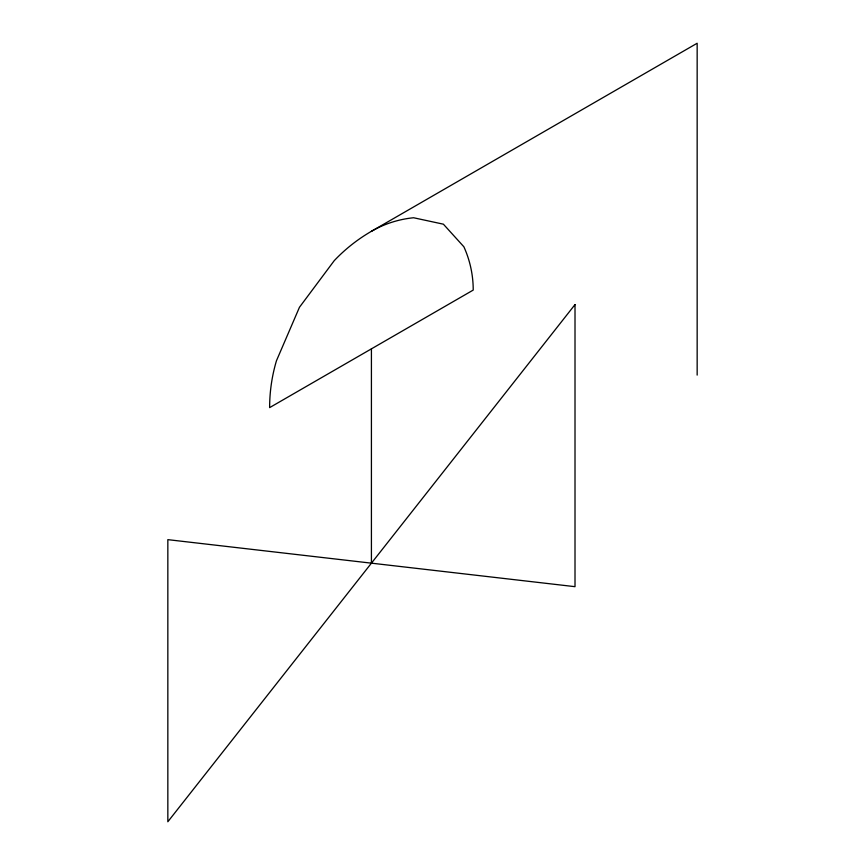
<?xml version="1.0" encoding="UTF-8"?>
<svg xmlns="http://www.w3.org/2000/svg" width="865" height="865" viewBox="0 0 865 865"><rect width="100%" height="100%" fill="white"/><g stroke="black" fill="none" stroke-linecap="round" stroke-linejoin="round"><path stroke-width="1.3" d="M371.42 231.312A105.033 105.033 0 0 1 413.589 217.753L443.399 224.186L463.878 246.785A105.033 105.033 0 0 1 473.22 290.078L269.631 407.62A164.501 164.501 0 0 1 276.454 360.759L299.452 307.291L334.247 260.646A164.501 164.501 0 0 1 371.42 231.312L697.158 43.25L697.158 375.107M371.42 348.854L371.42 563.169M575.009 304.577L167.842 821.75L167.842 539.652L575.009 586.675L575.009 304.577"/></g></svg>
